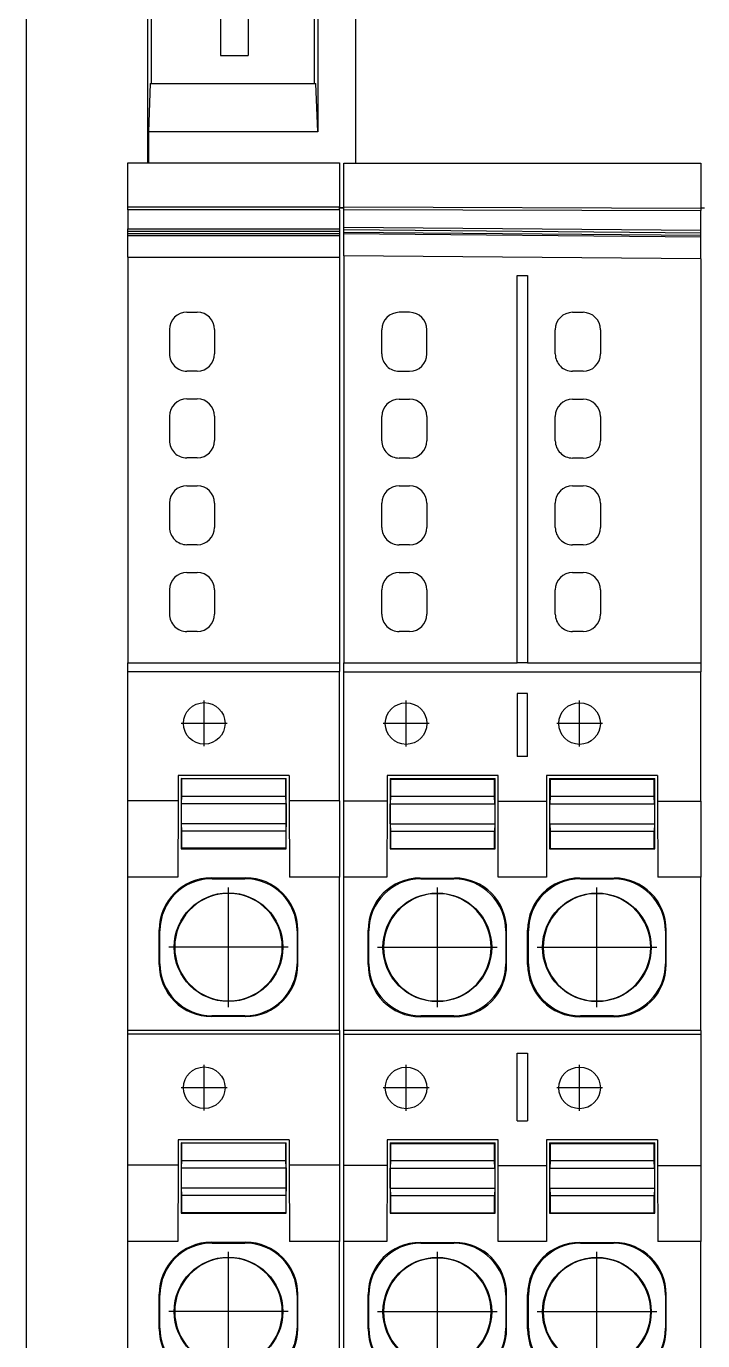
# Model space of a CAD drawing. Extents: x -2333 to 4564, y -5034 to 5704.
# Drawn here: x 3359.8 to 3429.3, y 2141.7 to 2276.7 of the extents above; entities that cross this region are included whole.
import ezdxf

# ---------------------------------------------------------------- set-up
doc = ezdxf.new("R2010")
doc.units = 0
doc.header["$LTSCALE"] = 10
doc.header["$MEASUREMENT"] = 0
doc.linetypes.add('DOT_CENTER', pattern=[14, 12, -1, 0, -1])
doc.layers.get('0').update_dxf_attribs({"linetype": 'CONTINUOUS'})
doc.layers.add('1', color=7, linetype='CONTINUOUS')

# ---------------------------------------------------------------- blocks, each defined once
blk = doc.blocks.new('FIBO-P-SP1_5-SINGLE-PWR__14', base_point=(-266.793, 141.366))
at = {"color": 7, "linetype": 'Continuous'}
for p, q in [((-266.793, 141.366), (-266.793, 147.466)), ((-266.793, 147.466), (-265.518, 147.466)), ((-265.518, 147.466), (-265.518, 141.366)), ((-265.441, 147.466), (-265.518, 147.466)), ((-265.441, 147.466), (-264.898, 147.466)), ((-264.898, 141.366), (-264.898, 147.466)), ((-264.898, 147.466), (-264.831, 147.466)), ((-264.831, 147.466), (-264.749, 147.466)), ((-264.749, 147.466), (-264.749, 141.366)), ((-264.749, 147.466), (-264.707, 147.466)), ((-264.707, 147.466), (-264.078, 147.466)), ((-264.078, 141.366), (-264.078, 147.466)), ((-264.078, 147.466), (-252.393, 147.466)), ((-252.393, 147.466), (-252.135, 147.466)), ((-252.393, 141.366), (-252.393, 147.466)), ((-248.41, 147.466), (-252.135, 147.466)), ((-252.135, 141.366), (-252.135, 147.466)), ((-248.41, 147.466), (-246.212, 147.466)), ((-248.41, 147.466), (-248.41, 146.016)), ((-246.212, 147.466), (-246.212, 146.023)), ((-241.793, 147.466), (-246.212, 147.466)), ((-241.793, 147.466), (-241.793, 141.366)), ((-241.793, 147.466), (-241.695, 147.466)), ((-241.695, 141.366), (-241.695, 147.466)), ((-241.695, 147.466), (-237.91, 147.466)), ((-237.91, 147.466), (-237.91, 146.016)), ((-237.91, 147.466), (-235.712, 147.466)), ((-235.712, 147.466), (-235.712, 146.023)), ((-231.293, 147.466), (-235.712, 147.466)), ((-243.696, 146.264), (-244.691, 146.264)), ((-244.668, 146.241), (-243.718, 146.241)), ((-233.196, 146.264), (-234.191, 146.264)), ((-234.168, 146.241), (-233.218, 146.241)), ((-249.143, 146.016), (-249.143, 142.816)), ((-249.143, 146.016), (-248.41, 146.016)), ((-247.029, 145.93), (-249.057, 145.93)), ((-249.043, 145.916), (-249.057, 145.93)), ((-249.057, 142.902), (-249.057, 145.93)), ((-249.043, 145.916), (-249.043, 142.916)), ((-248.543, 145.916), (-249.043, 145.916)), ((-248.331, 145.925), (-248.543, 145.916)), ((-248.543, 142.916), (-248.543, 145.916)), ((-248.41, 146.016), (-246.212, 146.023)), ((-248.331, 145.925), (-247.756, 145.925)), ((-248.331, 142.908), (-248.331, 145.925)), ((-247.756, 142.908), (-247.756, 145.925)), ((-247.756, 145.925), (-247.543, 145.916)), ((-247.543, 142.916), (-247.543, 145.916)), ((-247.543, 145.916), (-247.043, 145.916)), ((-247.029, 145.93), (-247.043, 145.916)), ((-247.043, 145.916), (-247.043, 142.916)), ((-247.029, 142.902), (-247.029, 145.93)), ((-238.643, 146.016), (-238.643, 142.816)), ((-238.643, 146.016), (-237.91, 146.016)), ((-238.557, 142.902), (-238.557, 145.93)), ((-238.543, 145.916), (-238.557, 145.93)), ((-236.529, 145.93), (-238.557, 145.93)), ((-238.543, 145.916), (-238.543, 142.916)), ((-238.043, 145.916), (-238.543, 145.916)), ((-237.831, 145.925), (-238.043, 145.916)), ((-238.043, 142.916), (-238.043, 145.916)), ((-237.91, 146.016), (-235.712, 146.023)), ((-237.831, 142.908), (-237.831, 145.925)), ((-237.831, 145.925), (-237.256, 145.925)), ((-237.256, 142.908), (-237.256, 145.925)), ((-237.256, 145.925), (-237.043, 145.916)), ((-237.043, 142.916), (-237.043, 145.916)), ((-237.043, 145.916), (-236.543, 145.916)), ((-236.529, 145.93), (-236.543, 145.916)), ((-236.543, 145.916), (-236.543, 142.916)), ((-236.529, 142.902), (-236.529, 145.93)), ((-246.191, 143.769), (-246.191, 144.764)), ((-246.168, 143.791), (-246.168, 144.741)), ((-242.218, 144.741), (-242.218, 143.791)), ((-242.196, 144.764), (-242.196, 143.769)), ((-235.691, 143.769), (-235.691, 144.764)), ((-235.668, 143.791), (-235.668, 144.741)), ((-245.739, 144.376), (-245.739, 144.156)), ((-242.647, 144.156), (-242.647, 144.376)), ((-235.239, 144.376), (-235.239, 144.156)), ((-261.993, 143.866), (-261.293, 143.866)), ((-259.493, 143.866), (-258.793, 143.866)), ((-256.993, 143.866), (-256.293, 143.866)), ((-254.493, 143.866), (-253.793, 143.866)), ((-262.493, 143.066), (-262.493, 143.366)), ((-260.793, 143.366), (-260.793, 143.066)), ((-259.993, 143.066), (-259.993, 143.366)), ((-258.293, 143.366), (-258.293, 143.066)), ((-257.493, 143.066), (-257.493, 143.366)), ((-255.793, 143.366), (-255.793, 143.066)), ((-254.993, 143.066), (-254.993, 143.366)), ((-253.293, 143.366), (-253.293, 143.066)), ((-249.143, 142.816), (-248.41, 142.816)), ((-249.043, 142.916), (-249.057, 142.902)), ((-249.057, 142.902), (-247.029, 142.902)), ((-248.543, 142.916), (-249.043, 142.916)), ((-248.331, 142.908), (-248.543, 142.916)), ((-248.41, 142.816), (-248.41, 141.366)), ((-248.41, 142.816), (-246.212, 142.809)), ((-247.756, 142.908), (-248.331, 142.908)), ((-247.543, 142.916), (-247.756, 142.908)), ((-247.043, 142.916), (-247.543, 142.916)), ((-247.043, 142.916), (-247.029, 142.902)), ((-246.212, 142.809), (-246.212, 141.366)), ((-238.643, 142.816), (-237.91, 142.816)), ((-238.543, 142.916), (-238.557, 142.902)), ((-238.557, 142.902), (-236.529, 142.902)), ((-238.043, 142.916), (-238.543, 142.916)), ((-237.831, 142.908), (-238.043, 142.916)), ((-237.91, 142.816), (-235.712, 142.809)), ((-237.91, 142.816), (-237.91, 141.366)), ((-237.256, 142.908), (-237.831, 142.908)), ((-237.043, 142.916), (-237.256, 142.908)), ((-236.543, 142.916), (-237.043, 142.916)), ((-236.543, 142.916), (-236.529, 142.902)), ((-235.712, 142.809), (-235.712, 141.366)), ((-261.993, 142.566), (-261.293, 142.566)), ((-259.493, 142.566), (-258.793, 142.566)), ((-256.993, 142.566), (-256.293, 142.566)), ((-254.493, 142.566), (-253.793, 142.566)), ((-243.696, 142.269), (-244.691, 142.269)), ((-243.718, 142.291), (-244.668, 142.291)), ((-233.196, 142.269), (-234.191, 142.269)), ((-233.218, 142.291), (-234.168, 142.291)), ((-265.518, 141.366), (-266.793, 141.366)), ((-265.441, 141.366), (-265.518, 141.366)), ((-265.441, 141.366), (-264.898, 141.366)), ((-264.831, 141.366), (-264.898, 141.366)), ((-264.749, 141.366), (-264.831, 141.366)), ((-264.707, 141.366), (-264.749, 141.366)), ((-264.078, 141.366), (-264.707, 141.366)), ((-264.078, 141.366), (-252.393, 141.366)), ((-252.135, 141.366), (-252.393, 141.366)), ((-248.41, 141.366), (-252.135, 141.366)), ((-246.212, 141.366), (-248.41, 141.366)), ((-241.793, 141.366), (-246.212, 141.366)), ((-241.695, 141.366), (-241.793, 141.366)), ((-237.91, 141.366), (-241.695, 141.366)), ((-235.712, 141.366), (-237.91, 141.366)), ((-231.293, 141.366), (-235.712, 141.366))]:
    blk.add_line(p, q, dxfattribs=at)
at = {"color": 2, "linetype": 'Continuous'}
for p, q in [((-265.441, 147.466), (-265.441, 141.366)), ((-264.831, 141.366), (-264.831, 147.466)), ((-264.707, 141.366), (-264.707, 147.466)), ((-244.668, 146.241), (-244.691, 146.264)), ((-243.718, 146.241), (-243.696, 146.264)), ((-234.168, 146.241), (-234.191, 146.264)), ((-233.196, 146.264), (-233.218, 146.241)), ((-246.168, 144.741), (-246.191, 144.764)), ((-242.218, 144.741), (-242.196, 144.764)), ((-235.668, 144.741), (-235.691, 144.764)), ((-246.168, 143.791), (-246.191, 143.769)), ((-242.218, 143.791), (-242.196, 143.769)), ((-235.691, 143.769), (-235.668, 143.791)), ((-244.668, 142.291), (-244.691, 142.269)), ((-243.718, 142.291), (-243.696, 142.269)), ((-234.191, 142.269), (-234.168, 142.291)), ((-233.218, 142.291), (-233.196, 142.269))]:
    blk.add_line(p, q, dxfattribs=at)
at = {"color": 7, "linetype": 'Continuous'}
for centre, radius in [((-244.193, 144.266), 1.567), ((-233.693, 144.266), 1.567), ((-250.643, 143.566), 0.6), ((-240.143, 143.566), 0.6)]:
    blk.add_circle(centre, radius, dxfattribs=at)
for centre, radius, start, end in [((-244.691, 144.764), 1.5, 90, 180), ((-244.668, 144.741), 1.5, 90, 180), ((-243.718, 144.741), 1.5, 0, 90), ((-243.696, 144.764), 1.5, 0, 90), ((-234.191, 144.764), 1.5, 90, 180), ((-234.168, 144.741), 1.5, 90, 180), ((-233.218, 144.741), 1.5, 0, 90), ((-233.196, 144.764), 1.5, 0, 90), ((-244.193, 144.266), 1.55, 4.0694, 175.9306), ((-233.693, 144.266), 1.55, 4.0694, 175.9306), ((-244.222, 144.266), 1.522, 175.8545, 184.1455), ((-244.165, 144.266), 1.522, 355.8545, 4.1455), ((-233.722, 144.266), 1.522, 175.8545, 184.1455), ((-244.193, 144.266), 1.55, 184.0694, 355.9306), ((-233.693, 144.266), 1.55, 184.0694, 355.9306), ((-261.993, 143.366), 0.5, 90, 180), ((-261.293, 143.366), 0.5, 0, 90), ((-259.493, 143.366), 0.5, 90, 180), ((-258.793, 143.366), 0.5, 0, 90), ((-256.993, 143.366), 0.5, 90, 180), ((-256.293, 143.366), 0.5, 0, 90), ((-254.493, 143.366), 0.5, 90, 180), ((-253.793, 143.366), 0.5, 0, 90), ((-244.691, 143.769), 1.5, 180, 270), ((-244.668, 143.791), 1.5, 180, 270), ((-243.718, 143.791), 1.5, 270, 0), ((-243.696, 143.769), 1.5, 270, 0), ((-234.191, 143.769), 1.5, 180, 270), ((-234.168, 143.791), 1.5, 180, 270), ((-233.218, 143.791), 1.5, 270, 0), ((-233.196, 143.769), 1.5, 270, 0), ((-261.993, 143.066), 0.5, 180, 270), ((-261.293, 143.066), 0.5, 270, 0), ((-259.493, 143.066), 0.5, 180, 270), ((-258.793, 143.066), 0.5, 270, 0), ((-256.993, 143.066), 0.5, 180, 270), ((-256.293, 143.066), 0.5, 270, 0), ((-254.493, 143.066), 0.5, 180, 270), ((-253.793, 143.066), 0.5, 270, 0)]:
    blk.add_arc(centre, radius, start, end, dxfattribs=at)
at = {"layer": '1', "color": 2, "linetype": 'DOT_CENTER'}
for p, q in [((-244.193, 145.99), (-244.193, 142.543)), ((-233.693, 145.99), (-233.693, 142.543)), ((-250.643, 144.226), (-250.643, 142.906)), ((-242.47, 144.266), (-245.917, 144.266)), ((-240.143, 144.226), (-240.143, 142.906)), ((-231.97, 144.266), (-235.417, 144.266)), ((-249.983, 143.566), (-251.303, 143.566)), ((-239.483, 143.566), (-240.803, 143.566))]:
    blk.add_line(p, q, dxfattribs=at)
blk = doc.blocks.new('FIBO-F-1KF__13', base_point=(-332.493, 138.437))
at = {"color": 7, "linetype": 'Continuous'}
for p, q in [((-265.493, 157.987), (-265.493, 157.887)), ((-266.79, 147.936), (-277.078, 147.936)), ((-265.512, 147.466), (-265.512, 147.587)), ((-265.493, 147.587), (-265.493, 147.466)), ((-274.893, 146.837), (-267.693, 146.837)), ((-269.085, 146.744), (-273.502, 146.744)), ((-267.693, 146.837), (-269.085, 146.781)), ((-269.085, 146.744), (-269.085, 146.781)), ((-269.085, 142.049), (-269.085, 146.744)), ((-267.693, 146.837), (-267.693, 141.956)), ((-272.693, 144.834), (-269.893, 144.834)), ((-269.893, 144.034), (-269.893, 144.834)), ((-272.693, 144.034), (-269.893, 144.034)), ((-269.085, 142.049), (-273.502, 142.049)), ((-269.085, 142.012), (-269.085, 142.049)), ((-266.793, 141.937), (-277.107, 141.937)), ((-269.085, 142.012), (-267.693, 141.956)), ((-267.693, 141.956), (-266.793, 141.956)), ((-331.934, 138.437), (-210.653, 138.437))]:
    blk.add_line(p, q, dxfattribs=at)
blk = doc.blocks.new('FIBO-P-SP-TWIN-_____10', base_point=(-265.446, 176.943))
at = {"color": 7, "linetype": 'Continuous'}
for p, q in [((-265.446, 176.943), (-265.446, 187.243)), ((-265.446, 187.243), (-264.152, 187.243)), ((-264.188, 176.943), (-264.152, 187.243)), ((-264.152, 187.243), (-264.076, 187.243)), ((-263.505, 187.243), (-264.076, 187.243)), ((-263.505, 187.243), (-263.595, 176.943)), ((-263.439, 187.243), (-263.505, 187.243)), ((-263.357, 187.243), (-263.447, 176.943)), ((-263.357, 187.243), (-263.439, 187.243)), ((-263.315, 187.243), (-263.357, 187.243)), ((-262.685, 187.243), (-263.315, 187.243)), ((-262.685, 187.243), (-262.775, 176.943)), ((-262.685, 187.243), (-251.046, 187.243)), ((-251.046, 182.243), (-251.046, 187.243)), ((-251.046, 187.243), (-250.788, 187.243)), ((-250.788, 176.943), (-250.788, 187.243)), ((-247.063, 187.243), (-250.788, 187.243)), ((-247.063, 185.993), (-247.063, 187.243)), ((-247.063, 187.243), (-244.865, 187.243)), ((-244.865, 187.243), (-244.865, 186)), ((-240.446, 187.243), (-244.865, 187.243)), ((-240.446, 187.243), (-240.446, 176.943)), ((-240.446, 187.243), (-240.348, 187.243)), ((-240.348, 187.243), (-236.563, 187.243)), ((-240.348, 176.943), (-240.348, 187.243)), ((-236.563, 185.993), (-236.563, 187.243)), ((-236.563, 187.243), (-234.365, 187.243)), ((-229.946, 187.243), (-234.365, 187.243)), ((-234.365, 187.243), (-234.365, 186)), ((-247.796, 185.993), (-247.063, 185.993)), ((-247.796, 185.993), (-247.796, 182.793)), ((-247.063, 185.993), (-244.865, 186)), ((-242.348, 186.241), (-243.344, 186.241)), ((-243.321, 186.218), (-242.371, 186.218)), ((-237.296, 185.993), (-237.296, 182.793)), ((-237.296, 185.993), (-236.563, 185.993)), ((-236.563, 185.993), (-234.365, 186)), ((-231.848, 186.241), (-232.844, 186.241)), ((-232.821, 186.218), (-231.871, 186.218)), ((-245.681, 185.908), (-247.71, 185.908)), ((-247.696, 185.893), (-247.71, 185.908)), ((-247.71, 182.879), (-247.71, 185.908)), ((-247.196, 185.893), (-247.696, 185.893)), ((-247.696, 182.893), (-247.696, 185.893)), ((-246.983, 185.902), (-247.196, 185.893)), ((-247.196, 185.893), (-247.196, 182.893)), ((-246.983, 185.902), (-246.408, 185.902)), ((-246.983, 182.885), (-246.983, 185.902)), ((-246.408, 185.902), (-246.196, 185.893)), ((-246.408, 182.885), (-246.408, 185.902)), ((-246.196, 182.893), (-246.196, 185.893)), ((-245.696, 185.893), (-246.196, 185.893)), ((-245.696, 185.893), (-245.681, 185.908)), ((-245.696, 182.893), (-245.696, 185.893)), ((-245.681, 182.879), (-245.681, 185.908)), ((-237.196, 185.893), (-237.21, 185.908)), ((-237.21, 182.879), (-237.21, 185.908)), ((-235.181, 185.908), (-237.21, 185.908)), ((-237.196, 182.893), (-237.196, 185.893)), ((-236.696, 185.893), (-237.196, 185.893)), ((-236.483, 185.902), (-236.696, 185.893)), ((-236.696, 185.893), (-236.696, 182.893)), ((-236.483, 182.885), (-236.483, 185.902)), ((-236.483, 185.902), (-235.908, 185.902)), ((-235.908, 182.885), (-235.908, 185.902)), ((-235.908, 185.902), (-235.696, 185.893)), ((-235.696, 182.893), (-235.696, 185.893)), ((-235.196, 185.893), (-235.696, 185.893)), ((-235.196, 185.893), (-235.181, 185.908)), ((-235.196, 182.893), (-235.196, 185.893)), ((-235.181, 182.879), (-235.181, 185.908)), ((-244.844, 183.745), (-244.844, 184.741)), ((-244.821, 183.768), (-244.821, 184.718)), ((-240.871, 184.718), (-240.871, 183.768)), ((-240.848, 184.741), (-240.848, 183.745)), ((-234.344, 183.745), (-234.344, 184.741)), ((-234.321, 183.768), (-234.321, 184.718)), ((-260.646, 184.343), (-259.946, 184.343)), ((-258.146, 184.343), (-257.446, 184.343)), ((-255.646, 184.343), (-254.946, 184.343)), ((-253.146, 184.343), (-252.446, 184.343)), ((-244.392, 184.353), (-244.392, 184.133)), ((-241.3, 184.133), (-241.3, 184.353)), ((-233.892, 184.353), (-233.892, 184.133)), ((-261.146, 183.543), (-261.146, 183.843)), ((-259.446, 183.843), (-259.446, 183.543)), ((-258.646, 183.543), (-258.646, 183.843)), ((-256.946, 183.843), (-256.946, 183.543)), ((-256.146, 183.543), (-256.146, 183.843)), ((-254.446, 183.843), (-254.446, 183.543)), ((-253.646, 183.543), (-253.646, 183.843)), ((-251.946, 183.843), (-251.946, 183.543)), ((-259.946, 183.043), (-260.646, 183.043)), ((-257.446, 183.043), (-258.146, 183.043)), ((-254.946, 183.043), (-255.646, 183.043)), ((-252.446, 183.043), (-253.146, 183.043)), ((-247.796, 182.793), (-247.063, 182.793)), ((-247.71, 182.879), (-247.696, 182.893)), ((-247.71, 182.879), (-245.681, 182.879)), ((-247.696, 182.893), (-247.196, 182.893)), ((-247.196, 182.893), (-246.983, 182.885)), ((-247.063, 182.793), (-244.865, 182.786)), ((-247.063, 181.393), (-247.063, 182.793)), ((-246.408, 182.885), (-246.983, 182.885)), ((-246.408, 182.885), (-246.196, 182.893)), ((-246.196, 182.893), (-245.696, 182.893)), ((-245.696, 182.893), (-245.681, 182.879)), ((-244.865, 182.786), (-244.865, 181.4)), ((-237.296, 182.793), (-236.563, 182.793)), ((-237.21, 182.879), (-237.196, 182.893)), ((-237.21, 182.879), (-235.181, 182.879)), ((-237.196, 182.893), (-236.696, 182.893)), ((-236.696, 182.893), (-236.483, 182.885)), ((-236.563, 181.393), (-236.563, 182.793)), ((-236.563, 182.793), (-234.365, 182.786)), ((-235.908, 182.885), (-236.483, 182.885)), ((-235.908, 182.885), (-235.696, 182.893)), ((-235.696, 182.893), (-235.196, 182.893)), ((-235.196, 182.893), (-235.181, 182.879)), ((-234.365, 182.786), (-234.365, 181.4)), ((-262.203, 182.243), (-251.046, 182.243)), ((-262.203, 181.943), (-262.203, 182.243)), ((-251.046, 182.243), (-251.046, 181.943)), ((-250.166, 182.243), (-250.166, 181.943)), ((-248.346, 182.243), (-250.166, 182.243)), ((-248.346, 182.243), (-248.346, 181.943)), ((-242.348, 182.245), (-243.344, 182.245)), ((-242.371, 182.268), (-243.321, 182.268)), ((-239.796, 182.243), (-237.846, 182.243)), ((-239.796, 181.943), (-239.796, 182.243)), ((-237.846, 181.943), (-237.846, 182.243)), ((-231.848, 182.245), (-232.844, 182.245)), ((-231.871, 182.268), (-232.821, 182.268)), ((-251.046, 181.943), (-262.203, 181.943)), ((-251.046, 176.943), (-251.046, 181.943)), ((-250.166, 181.943), (-248.346, 181.943)), ((-237.846, 181.943), (-239.796, 181.943)), ((-242.348, 181.641), (-243.344, 181.641)), ((-243.321, 181.618), (-242.371, 181.618)), ((-231.848, 181.641), (-232.844, 181.641)), ((-232.821, 181.618), (-231.871, 181.618)), ((-247.796, 181.393), (-247.796, 178.193)), ((-247.063, 181.393), (-247.796, 181.393)), ((-247.71, 178.279), (-247.71, 181.308)), ((-245.681, 181.308), (-247.71, 181.308)), ((-247.696, 181.293), (-247.71, 181.308)), ((-247.696, 178.293), (-247.696, 181.293)), ((-247.196, 181.293), (-247.696, 181.293)), ((-246.983, 181.302), (-247.196, 181.293)), ((-247.196, 181.293), (-247.196, 178.293)), ((-244.865, 181.4), (-247.063, 181.393)), ((-246.983, 178.285), (-246.983, 181.302)), ((-246.983, 181.302), (-246.408, 181.302)), ((-246.408, 178.285), (-246.408, 181.302)), ((-246.408, 181.302), (-246.196, 181.293)), ((-246.196, 178.293), (-246.196, 181.293)), ((-245.696, 181.293), (-246.196, 181.293)), ((-245.696, 181.293), (-245.681, 181.308)), ((-245.696, 178.293), (-245.696, 181.293)), ((-245.681, 178.279), (-245.681, 181.308)), ((-236.563, 181.393), (-237.296, 181.393)), ((-237.296, 181.393), (-237.296, 178.193)), ((-235.181, 181.308), (-237.21, 181.308)), ((-237.196, 181.293), (-237.21, 181.308)), ((-237.21, 178.279), (-237.21, 181.308)), ((-237.196, 178.293), (-237.196, 181.293)), ((-236.696, 181.293), (-237.196, 181.293)), ((-236.483, 181.302), (-236.696, 181.293)), ((-236.696, 181.293), (-236.696, 178.293)), ((-234.365, 181.4), (-236.563, 181.393)), ((-236.483, 178.285), (-236.483, 181.302)), ((-236.483, 181.302), (-235.908, 181.302)), ((-235.908, 178.285), (-235.908, 181.302)), ((-235.908, 181.302), (-235.696, 181.293)), ((-235.696, 178.293), (-235.696, 181.293)), ((-235.196, 181.293), (-235.696, 181.293)), ((-235.196, 181.293), (-235.181, 181.308)), ((-235.196, 178.293), (-235.196, 181.293)), ((-235.181, 178.279), (-235.181, 181.308)), ((-244.844, 179.145), (-244.844, 180.141)), ((-244.821, 179.168), (-244.821, 180.118)), ((-240.871, 180.118), (-240.871, 179.168)), ((-240.848, 180.141), (-240.848, 179.145)), ((-234.344, 179.145), (-234.344, 180.141)), ((-234.321, 179.168), (-234.321, 180.118)), ((-244.392, 179.753), (-244.392, 179.533)), ((-241.3, 179.533), (-241.3, 179.753)), ((-233.892, 179.753), (-233.892, 179.533)), ((-259.946, 179.343), (-260.646, 179.343)), ((-258.146, 179.343), (-257.446, 179.343)), ((-255.646, 179.343), (-254.946, 179.343)), ((-253.146, 179.343), (-252.446, 179.343)), ((-261.146, 178.843), (-261.146, 178.543)), ((-259.446, 178.543), (-259.446, 178.843)), ((-258.646, 178.543), (-258.646, 178.843)), ((-256.946, 178.843), (-256.946, 178.543)), ((-256.146, 178.543), (-256.146, 178.843)), ((-254.446, 178.843), (-254.446, 178.543)), ((-253.646, 178.543), (-253.646, 178.843)), ((-251.946, 178.843), (-251.946, 178.543)), ((-259.946, 178.043), (-260.646, 178.043)), ((-257.446, 178.043), (-258.146, 178.043)), ((-254.946, 178.043), (-255.646, 178.043)), ((-252.446, 178.043), (-253.146, 178.043)), ((-247.796, 178.193), (-247.063, 178.193)), ((-247.71, 178.279), (-247.696, 178.293)), ((-247.71, 178.279), (-245.681, 178.279)), ((-247.696, 178.293), (-247.196, 178.293)), ((-247.196, 178.293), (-246.983, 178.285)), ((-247.063, 178.193), (-244.865, 178.186)), ((-247.063, 178.193), (-247.063, 176.943)), ((-246.408, 178.285), (-246.983, 178.285)), ((-246.408, 178.285), (-246.196, 178.293)), ((-246.196, 178.293), (-245.696, 178.293)), ((-245.696, 178.293), (-245.681, 178.279)), ((-244.865, 178.186), (-244.865, 176.943)), ((-237.296, 178.193), (-236.563, 178.193)), ((-237.21, 178.279), (-237.196, 178.293)), ((-237.21, 178.279), (-235.181, 178.279)), ((-237.196, 178.293), (-236.696, 178.293)), ((-236.696, 178.293), (-236.483, 178.285)), ((-236.563, 178.193), (-234.365, 178.186)), ((-236.563, 178.193), (-236.563, 176.943)), ((-235.908, 178.285), (-236.483, 178.285)), ((-235.908, 178.285), (-235.696, 178.293)), ((-235.696, 178.293), (-235.196, 178.293)), ((-235.196, 178.293), (-235.181, 178.279)), ((-234.365, 178.186), (-234.365, 176.943)), ((-242.371, 177.668), (-243.321, 177.668)), ((-231.871, 177.668), (-232.821, 177.668)), ((-242.348, 177.645), (-243.344, 177.645)), ((-231.848, 177.645), (-232.844, 177.645)), ((-264.188, 176.943), (-265.446, 176.943)), ((-264.111, 176.943), (-264.188, 176.943)), ((-263.595, 176.943), (-264.111, 176.943)), ((-263.528, 176.943), (-263.595, 176.943)), ((-263.447, 176.943), (-263.528, 176.943)), ((-263.405, 176.943), (-263.447, 176.943)), ((-262.775, 176.943), (-263.405, 176.943)), ((-262.775, 176.943), (-251.046, 176.943)), ((-250.788, 176.943), (-251.046, 176.943)), ((-247.063, 176.943), (-250.788, 176.943)), ((-244.865, 176.943), (-247.063, 176.943)), ((-240.446, 176.943), (-244.865, 176.943)), ((-240.348, 176.943), (-240.446, 176.943)), ((-236.563, 176.943), (-240.348, 176.943)), ((-234.365, 176.943), (-236.563, 176.943)), ((-229.946, 176.943), (-234.365, 176.943))]:
    blk.add_line(p, q, dxfattribs=at)
at = {"color": 2, "linetype": 'Continuous'}
for p, q in [((-264.111, 176.943), (-264.076, 187.243)), ((-263.528, 176.943), (-263.439, 187.243)), ((-263.315, 187.243), (-263.405, 176.943)), ((-243.321, 186.218), (-243.344, 186.241)), ((-242.371, 186.218), (-242.348, 186.241)), ((-232.821, 186.218), (-232.844, 186.241)), ((-231.848, 186.241), (-231.871, 186.218)), ((-244.821, 184.718), (-244.844, 184.741)), ((-240.871, 184.718), (-240.848, 184.741)), ((-234.321, 184.718), (-234.344, 184.741)), ((-244.821, 183.768), (-244.844, 183.745)), ((-240.871, 183.768), (-240.848, 183.745)), ((-234.321, 183.768), (-234.344, 183.745)), ((-243.321, 182.268), (-243.344, 182.245)), ((-242.371, 182.268), (-242.348, 182.245)), ((-232.821, 182.268), (-232.844, 182.245)), ((-231.871, 182.268), (-231.848, 182.245)), ((-243.321, 181.618), (-243.344, 181.641)), ((-242.371, 181.618), (-242.348, 181.641)), ((-232.821, 181.618), (-232.844, 181.641)), ((-231.848, 181.641), (-231.871, 181.618)), ((-244.821, 180.118), (-244.844, 180.141)), ((-240.871, 180.118), (-240.848, 180.141)), ((-234.321, 180.118), (-234.344, 180.141)), ((-244.821, 179.168), (-244.844, 179.145)), ((-240.871, 179.168), (-240.848, 179.145)), ((-234.344, 179.145), (-234.321, 179.168)), ((-243.321, 177.668), (-243.344, 177.645)), ((-242.371, 177.668), (-242.348, 177.645)), ((-232.844, 177.645), (-232.821, 177.668)), ((-231.871, 177.668), (-231.848, 177.645))]:
    blk.add_line(p, q, dxfattribs=at)
at = {"color": 7, "linetype": 'Continuous'}
for centre, radius in [((-242.846, 184.243), 1.567), ((-232.346, 184.243), 1.567), ((-249.296, 183.743), 0.6), ((-238.796, 183.743), 0.6), ((-242.846, 179.643), 1.567), ((-232.346, 179.643), 1.567), ((-249.296, 178.743), 0.6), ((-238.796, 178.743), 0.6)]:
    blk.add_circle(centre, radius, dxfattribs=at)
for centre, radius, start, end in [((-243.343, 184.741), 1.5, 90.0044, 179.9956), ((-243.321, 184.718), 1.5, 90.0044, 179.9956), ((-242.371, 184.718), 1.5, 0.0044, 89.9956), ((-242.348, 184.741), 1.5, 0.0044, 89.9956), ((-232.843, 184.741), 1.5, 90.0044, 179.9956), ((-232.821, 184.718), 1.5, 90.0044, 179.9956), ((-231.871, 184.718), 1.5, 0.0044, 89.9956), ((-231.848, 184.741), 1.5, 0.0044, 89.9956), ((-242.846, 184.243), 1.55, 4.0694, 175.9306), ((-232.346, 184.243), 1.55, 4.0694, 175.9306), ((-260.646, 183.843), 0.5, 90, 180), ((-259.946, 183.843), 0.5, 0, 90), ((-258.146, 183.843), 0.5, 90, 180), ((-257.446, 183.843), 0.5, 0, 90), ((-255.646, 183.843), 0.5, 90, 180), ((-254.946, 183.843), 0.5, 0, 90), ((-253.146, 183.843), 0.5, 90, 180), ((-252.446, 183.843), 0.5, 0, 90), ((-242.874, 184.243), 1.522, 175.8545, 184.1455), ((-242.846, 184.243), 1.55, 184.0694, 355.9306), ((-242.817, 184.243), 1.522, 355.8545, 4.1455), ((-232.374, 184.243), 1.522, 175.8545, 184.1455), ((-232.346, 184.243), 1.55, 184.0694, 355.9306), ((-243.343, 183.746), 1.5, 180.0044, 269.9956), ((-243.321, 183.768), 1.5, 180.0044, 269.9956), ((-242.371, 183.768), 1.5, 270.0044, 359.9956), ((-242.348, 183.746), 1.5, 270.0044, 359.9956), ((-232.843, 183.746), 1.5, 180.0044, 269.9956), ((-232.821, 183.768), 1.5, 180.0044, 269.9956), ((-231.871, 183.768), 1.5, 270.0044, 359.9956), ((-231.848, 183.746), 1.5, 270.0044, 359.9956), ((-260.646, 183.543), 0.5, 180, 270), ((-259.946, 183.543), 0.5, 270, 0), ((-258.146, 183.543), 0.5, 180, 270), ((-257.446, 183.543), 0.5, 270, 0), ((-255.646, 183.543), 0.5, 180, 270), ((-254.946, 183.543), 0.5, 270, 0), ((-253.146, 183.543), 0.5, 180, 270), ((-252.446, 183.543), 0.5, 270, 0), ((-243.343, 180.141), 1.5, 90.0044, 179.9956), ((-243.321, 180.118), 1.5, 90.0044, 179.9956), ((-242.371, 180.118), 1.5, 0.0044, 89.9956), ((-242.348, 180.141), 1.5, 0.0044, 89.9956), ((-232.843, 180.141), 1.5, 90.0044, 179.9956), ((-232.821, 180.118), 1.5, 90.0044, 179.9956), ((-231.871, 180.118), 1.5, 0.0044, 89.9956), ((-231.848, 180.141), 1.5, 0.0044, 89.9956), ((-242.846, 179.643), 1.55, 4.0694, 175.9306), ((-232.346, 179.643), 1.55, 4.0694, 175.9306), ((-242.874, 179.643), 1.522, 175.8545, 184.1455), ((-242.817, 179.643), 1.522, 355.8545, 4.1455), ((-232.374, 179.643), 1.522, 175.8545, 184.1455), ((-260.646, 178.843), 0.5, 90, 180), ((-259.946, 178.843), 0.5, 0, 90), ((-258.146, 178.843), 0.5, 90, 180), ((-257.446, 178.843), 0.5, 0, 90), ((-255.646, 178.843), 0.5, 90, 180), ((-254.946, 178.843), 0.5, 0, 90), ((-253.146, 178.843), 0.5, 90, 180), ((-252.446, 178.843), 0.5, 0, 90), ((-243.321, 179.168), 1.5, 180.0044, 269.9956), ((-242.846, 179.643), 1.55, 184.0694, 355.9306), ((-242.371, 179.168), 1.5, 270.0044, 359.9956), ((-232.821, 179.168), 1.5, 180.0044, 269.9956), ((-232.346, 179.643), 1.55, 184.0694, 355.9306), ((-231.871, 179.168), 1.5, 270.0044, 359.9956), ((-243.343, 179.146), 1.5, 180.0044, 269.9956), ((-242.348, 179.146), 1.5, 270.0044, 359.9956), ((-232.843, 179.146), 1.5, 180.0044, 269.9956), ((-231.848, 179.146), 1.5, 270.0044, 359.9956), ((-260.646, 178.543), 0.5, 180, 270), ((-259.946, 178.543), 0.5, 270, 0), ((-258.146, 178.543), 0.5, 180, 270), ((-257.446, 178.543), 0.5, 270, 0), ((-255.646, 178.543), 0.5, 180, 270), ((-254.946, 178.543), 0.5, 270, 0), ((-253.146, 178.543), 0.5, 180, 270), ((-252.446, 178.543), 0.5, 270, 0)]:
    blk.add_arc(centre, radius, start, end, dxfattribs=at)
at = {"layer": '1', "color": 2, "linetype": 'DOT_CENTER'}
for p, q in [((-242.846, 185.967), (-242.846, 182.52)), ((-232.346, 185.967), (-232.346, 182.52)), ((-249.296, 184.403), (-249.296, 183.083)), ((-241.122, 184.243), (-244.569, 184.243)), ((-238.796, 184.403), (-238.796, 183.083)), ((-230.622, 184.243), (-234.069, 184.243)), ((-248.636, 183.743), (-249.956, 183.743)), ((-238.136, 183.743), (-239.456, 183.743)), ((-242.846, 181.367), (-242.846, 177.92)), ((-232.346, 181.367), (-232.346, 177.92)), ((-241.122, 179.643), (-244.569, 179.643)), ((-230.622, 179.643), (-234.069, 179.643)), ((-249.296, 179.403), (-249.296, 178.083)), ((-238.796, 179.403), (-238.796, 178.083)), ((-248.636, 178.743), (-249.956, 178.743)), ((-238.136, 178.743), (-239.456, 178.743))]:
    blk.add_line(p, q, dxfattribs=at)
blk = doc.blocks.new('FIBO-FH-2KF__11', base_point=(91.057, 1615.893))
at = {"color": 7, "linetype": 'Continuous'}
blk.add_line((212.897, 1615.893), (91.617, 1615.893), dxfattribs=at)

msp = doc.modelspace()

# ---------------------------------------------------------------- block references
at = {"xscale": 3.564, "yscale": 3.564, "zscale": 3.564}
for name, p, rotation in [('FIBO-FH-2KF__11', (3359.81141, 2062.6224), 90), ('FIBO-F-1KF__13', (3359.81141, 2496.86132), 270), ('FIBO-P-SP1_5-SINGLE-PWR__14', (3370.25188, 2262.70652), 270), ('FIBO-P-SP-TWIN-_____10', (3392.42201, 2262.6935), 270)]:
    msp.add_blockref(name, p, dxfattribs=dict(at, rotation=rotation))

doc.saveas('drawing.dxf')
